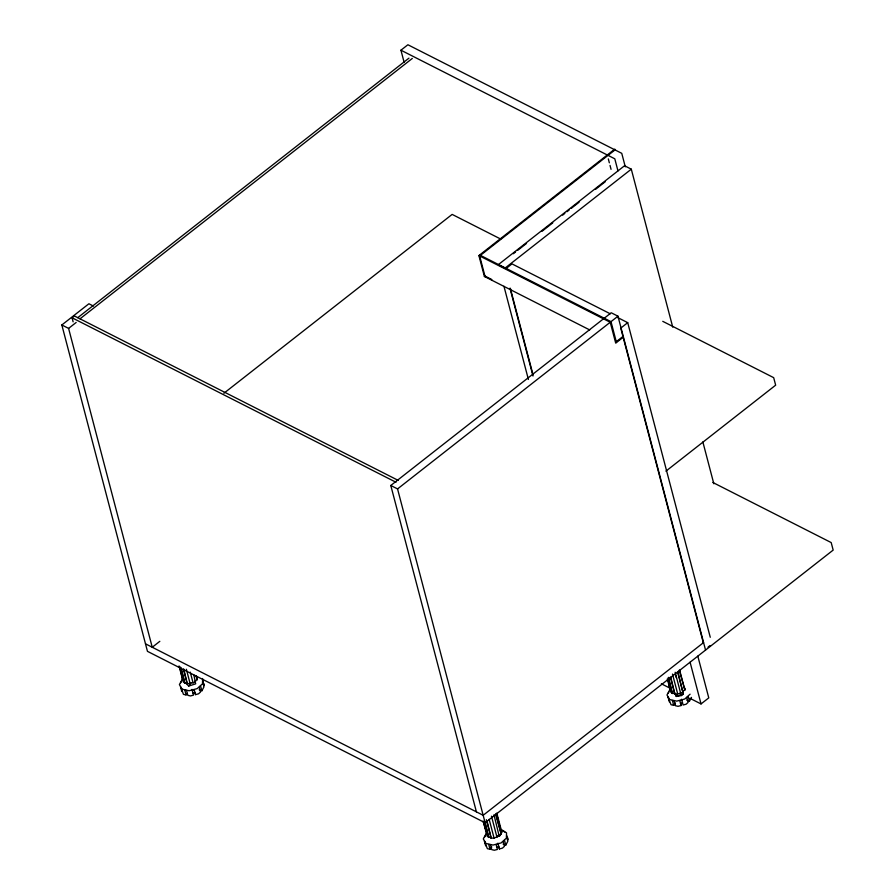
<?xml version="1.0" encoding="UTF-8"?>
<svg xmlns="http://www.w3.org/2000/svg" width="895" height="895" viewBox="0 0 895 895"><rect width="100%" height="100%" fill="white"/><g stroke="black" fill="none" stroke-linecap="round" stroke-linejoin="round"><path stroke-width="1.34" d="M181.808 689.016L181.763 691.499L180.499 686.711M202.617 678.511L202.505 683.802L197.168 688.635L189.102 690.75L182.077 689.161L179.392 684.597L182.289 679.215M203.97 683.702L203.937 685.693L202.673 680.894L203.903 687.002L201.856 690.806L199.16 689.732M507.879 838.011L507.845 840.002L506.581 835.203M195.826 675.602L197.28 679.685L197.403 677.839M495.584 814.103L501.189 833.995L501.815 832.014L496.781 813.074M670.87 688.356L670.254 690.336L668.33 680.972M679.271 670.165L684.876 690.056L684.999 688.221M180.577 682.974L181.305 681.632M486.198 833.525L483.3 838.906L485.985 843.47L493.011 845.059L501.077 842.945L506.413 838.112L506.525 832.82L501.357 829.553M484.486 837.284L485.213 835.941M503.068 844.041L505.764 845.115L507.812 841.311L506.559 836.523M669.874 689.597L666.976 694.979L669.673 699.532L676.687 701.132L684.753 699.017L690.09 694.184M668.173 693.356L668.889 692.014M686.756 700.114L689.452 701.188L691.488 697.384M186.249 683.579L188.722 686.051L190.825 682.874M181.17 687.841L183.441 694.352L186.082 694.945L187.29 693.446M485.672 845.809L484.408 841.02L487.35 848.661L489.99 849.254L491.803 846.994M669.348 701.881L668.095 697.093L671.026 704.723L673.666 705.327L675.49 703.067M179.045 665.947L183.195 681.766L184.817 683.12L181.293 668.308M183.453 669.326L187.256 683.825L183.743 669.012M196.866 679.562L195.177 681.408L193.868 674.942M483.3 821.576L487.104 836.064L488.726 837.429L485.202 822.617M486.332 819.686L491.165 838.134L486.958 820.681M500.775 833.871L499.086 835.717L493.973 814.752M667.323 678.958L670.791 692.137L672.402 693.502L668.543 677.37M670.355 677.067L674.852 694.207L670.993 678.074M677.996 672.134L682.762 691.79L684.451 689.933M404.115 62.337L400.938 50.209L407.896 44.75L621.756 153.336L625.292 166.828M712.823 482.472L831.187 542.571L833.167 550.089L485.135 822.796L147.462 651.347L61.833 324.974L88.907 303.763L93.404 306.045M73.121 321.831L72.059 317.781L74.386 315.969L398.331 480.447M77.753 317.68L408.948 58.153M80.013 318.821L412.304 58.444M61.833 324.974L68.591 328.398L76.176 322.457M223.895 393.252L452.143 214.397L500.741 239.077M589.682 329.919L484.385 276.443L478.903 255.578L614.641 149.219L615.391 149.61L479.653 255.959L485.135 276.835M484.385 276.443L485.157 275.839M513.383 253.721L515.565 252.01M517.757 250.298L526.517 243.429M541.844 231.425L552.786 222.844M562.642 215.124L564.823 213.413M567.016 211.701L569.209 209.978M571.39 208.266L579.054 202.259M595.477 189.393L605.322 181.674M631.299 169.177L505.037 268.108L498.291 264.674L624.542 165.743L631.299 169.177L672.738 327.156M506.011 268.556L511.974 263.88L610.3 313.809M159.825 641.323L152.239 647.264L68.591 328.398M476.408 811.854L390.791 485.482L611.207 312.769L617.964 316.192L705.551 650.083M390.791 485.482L397.548 488.916L617.964 316.192M710.261 637.274L627.719 322.659L620.761 328.107L703.302 642.722M616.263 341.711L623.222 336.263M623.435 337.068L615.704 343.121L610.222 322.256L478.903 255.578M665.914 471.162L775.652 385.174L773.683 377.656L662.759 321.339M703.582 642.565L483.166 815.289L145.493 643.829M708.046 647.141L710.037 645.575M689.877 698.279L701.031 703.94L708.773 697.876L697.82 656.147M674.752 693.155L676.318 696.433L681.363 695.56L683.288 694.196L682.583 691.533M195.591 681.531L193.096 682.963L190.243 672.111M674.852 694.207L680.681 693.345L683.187 691.902M491.165 838.134L494.074 838.078L499.499 835.84M188.722 686.051L195.692 683.825L194.998 681.162M683.288 694.196L676.318 696.433L674.998 693.267M182.658 679.954L179.705 666.641M193.007 682.65L187.256 683.825M487.07 834.129L483.11 821.084M501.278 830.213L501.815 832.014M192.235 690.358L194.237 689.832L195.502 694.621L198.522 693.826L200.536 692.014L199.272 687.215L200.603 686.018L201.856 690.806M192.917 692.976L194.931 692.45L195.502 694.621M681.833 700.203L679.82 700.729L681.084 705.528L678.052 706.323L675.412 705.719L674.159 700.93L672.413 700.528L673.666 705.327M682.516 702.821L680.513 703.347L681.084 705.528M498.146 844.142L496.143 844.667L497.396 849.456L494.364 850.25L491.735 849.657L490.471 844.858L488.726 844.466L489.99 849.254M496.826 847.274L498.839 846.748L499.41 848.93L502.431 848.136L504.444 846.323L503.18 841.524L504.511 840.327L505.764 845.115M497.721 835.919L500.171 835.561L497.754 835.494M672.693 693.178L675.143 693.882M185.097 682.807L187.547 683.511M489.006 837.116L491.456 837.821M400.938 50.209L614.798 158.795L617.975 170.934M617.763 317.602L627.719 322.659M479.675 254.974L610.994 321.652L616.476 342.517M484.922 276.029L491.679 279.453L491.881 280.258M72.059 317.781L396.004 482.26M661.371 683.802L670.042 688.199M503.404 831.175L504.679 831.992M679.864 693.312L681.363 695.56M702.855 441.929L713.83 483.781M608.32 158.896L609.338 162.812M610.032 165.418L611.05 169.323M690.09 662.199L701.031 703.94M689.452 701.188L688.188 696.399L686.857 697.597L688.121 702.385L686.118 704.208L683.086 705.003L681.576 699.23M679.685 670.288L684.876 690.056M677.929 673.331L682.762 691.79M675.154 672.257L680.681 693.345M675.568 675.043L676.262 677.683M672.481 674.069L677.761 694.151M668.252 677.683L672.402 693.502M510.351 288.358L533.028 374.781M509.971 288.246L532.995 376.012M503.952 286.277L528.397 379.446M496.479 813.7L499.242 824.239M499.936 826.879L501.312 832.149M497.318 817.169L498.358 821.118M499.052 823.758L500.092 827.707M496.009 814.215L501.189 833.995M491.467 816.184L497.005 837.272M497.888 843.157L499.41 848.93M489.151 819.317L494.074 838.078M397.548 488.916L485.135 822.796M484.575 821.61L488.726 837.429M484.307 823.579L487.26 834.61M196.251 675.725L197.28 679.685M191.977 689.374L193.488 695.146L190.456 695.941L187.827 695.348L186.563 690.548L184.817 690.157L186.082 694.945M186.361 669.27L190.165 683.769M180.667 667.301L184.817 683.12"/></g></svg>
